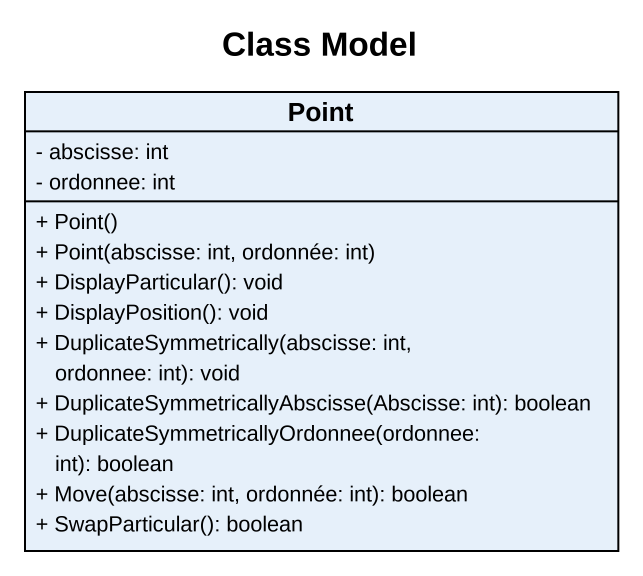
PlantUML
@startuml
title Class Model
hide circle
hide empty members
skinparam classAttributeIconSize 0
class Point {
  - abscisse: int
  - ordonnee: int
  + Point()
  + Point(abscisse: int, ordonnée: int)
  + DisplayParticular(): void
  + DisplayPosition(): void
  + DuplicateSymmetrically(abscisse: int, ordonnee: int): void
  + DuplicateSymmetricallyAbscisse(Abscisse: int): boolean
  + DuplicateSymmetricallyOrdonnee(ordonnee: int): boolean
  + Move(abscisse: int, ordonnée: int): boolean
  + SwapParticular(): boolean
}
@enduml
